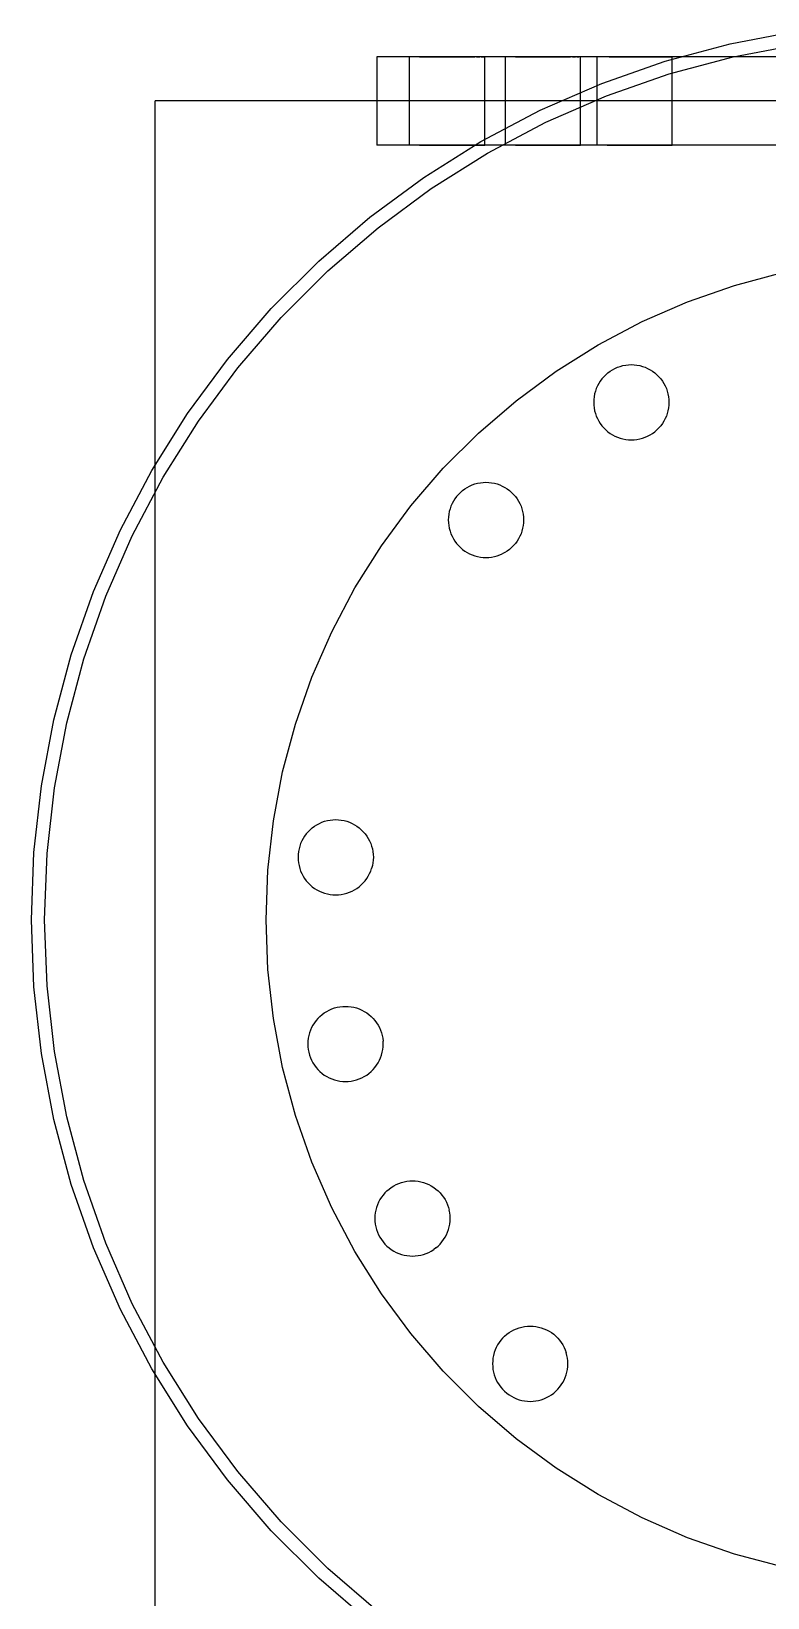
# Model space of a CAD drawing. Header units: millimetres. Extents: x -180 to 1414, y -663 to 972.
# Drawn here: x -40.6 to -7.3, y 574.4 to 645.1 of the extents above; entities that cross this region are included whole.
import ezdxf

# ---------------------------------------------------------------- set-up
doc = ezdxf.new("R2010")
doc.units = ezdxf.units.MM
doc.layers.add('FRONT', color=8, linetype='Continuous')

msp = doc.modelspace()

# ---------------------------------------------------------------- linework, layer by layer
at = {"layer": 'FRONT'}
for p, q in [((-9.034, 644.582), (-6.051, 645.147)), ((-11.967, 643.796), (-9.034, 644.582)), ((-8.901, 643.997), (-5.962, 644.553)), ((-8.901, 643.997), (-5.962, 644.553)), ((-24.93, 644), (-25, 644)), ((-25, 644), (-25, 640)), ((-24.721, 644), (-24.93, 644)), ((-24.373, 644), (-24.721, 644)), ((-23.889, 644), (-24.373, 644)), ((-23.272, 644), (-23.889, 644)), ((-23.519, 640), (-23.519, 644)), ((-23.514, 644), (-23.519, 644)), ((-23.5, 644), (-23.514, 644)), ((-23.476, 644), (-23.5, 644)), ((-23.443, 644), (-23.476, 644)), ((-23.402, 644), (-23.443, 644)), ((-23.351, 644), (-23.402, 644)), ((-23.291, 644), (-23.351, 644)), ((-23.224, 644), (-23.291, 644)), ((-22.524, 644), (-23.272, 644)), ((-23.148, 644), (-23.224, 644)), ((-23.065, 644), (-23.148, 644)), ((-23.065, 644), (-22.975, 644)), ((-22.975, 644), (-22.879, 644)), ((-22.879, 644), (-22.777, 644)), ((-22.777, 644), (-22.669, 644)), ((-22.669, 644), (-22.557, 644)), ((-22.557, 644), (-22.44, 644)), ((-21.651, 644), (-22.524, 644)), ((-22.44, 644), (-22.32, 644)), ((-22.32, 644), (-22.197, 644)), ((-22.197, 644), (-22.072, 644)), ((-22.072, 644), (-21.946, 644)), ((-21.946, 644), (-21.819, 644)), ((-21.819, 644), (-21.692, 644)), ((-21.692, 644), (-21.566, 644)), ((-20.656, 644), (-21.651, 644)), ((-21.566, 644), (-21.441, 644)), ((-21.441, 644), (-21.318, 644)), ((-21.318, 644), (-21.198, 644)), ((-21.198, 644), (-21.081, 644)), ((-21.081, 644), (-20.969, 644)), ((-20.969, 644), (-20.861, 644)), ((-20.861, 644), (-20.759, 644)), ((-20.759, 644), (-20.663, 644)), ((-20.663, 644), (-20.573, 644)), ((-19.546, 644), (-20.656, 644)), ((-20.49, 644), (-20.573, 644)), ((-20.49, 644), (-20.414, 644)), ((-20.414, 644), (-20.347, 644)), ((-20.287, 644), (-20.347, 644)), ((-20.287, 644), (-20.237, 644)), ((-20.237, 644), (-20.195, 644)), ((-20.195, 644), (-20.162, 644)), ((-20.138, 644), (-20.162, 644)), ((-20.138, 644), (-20.124, 644)), ((-20.124, 644), (-20.119, 644)), ((-20.119, 640), (-20.119, 644)), ((-18.326, 644), (-19.546, 644)), ((-19.188, 640), (-19.188, 644)), ((-19.183, 644), (-19.188, 644)), ((-19.169, 644), (-19.183, 644)), ((-19.145, 644), (-19.169, 644)), ((-19.112, 644), (-19.145, 644)), ((-19.07, 644), (-19.112, 644)), ((-19.019, 644), (-19.07, 644)), ((-18.96, 644), (-19.019, 644)), ((-18.892, 644), (-18.96, 644)), ((-18.817, 644), (-18.892, 644)), ((-18.734, 644), (-18.817, 644)), ((-18.734, 644), (-18.644, 644)), ((-18.644, 644), (-18.548, 644)), ((-18.548, 644), (-18.445, 644)), ((-18.445, 644), (-18.338, 644)), ((-18.338, 644), (-18.225, 644)), ((-17.004, 644), (-18.326, 644)), ((-18.225, 644), (-18.109, 644)), ((-18.109, 644), (-17.989, 644)), ((-17.989, 644), (-17.866, 644)), ((-17.866, 644), (-17.741, 644)), ((-17.741, 644), (-17.615, 644)), ((-17.615, 644), (-17.488, 644)), ((-17.488, 644), (-17.361, 644)), ((-17.361, 644), (-17.234, 644)), ((-17.234, 644), (-17.11, 644)), ((-17.11, 644), (-16.987, 644)), ((-15.587, 644), (-17.004, 644)), ((-16.987, 644), (-16.867, 644)), ((-16.867, 644), (-16.75, 644)), ((-16.75, 644), (-16.638, 644)), ((-16.638, 644), (-16.53, 644)), ((-16.53, 644), (-16.428, 644)), ((-16.428, 644), (-16.332, 644)), ((-16.332, 644), (-16.242, 644)), ((-16.159, 644), (-16.242, 644)), ((-16.159, 644), (-16.083, 644)), ((-16.083, 644), (-16.016, 644)), ((-15.956, 644), (-16.016, 644)), ((-15.956, 644), (-15.905, 644)), ((-15.905, 644), (-15.863, 644)), ((-15.83, 644), (-15.863, 644)), ((-15.83, 644), (-15.807, 644)), ((-15.807, 644), (-15.793, 644)), ((-15.788, 644), (-15.793, 644)), ((-15.788, 640), (-15.788, 644)), ((-14.083, 644), (-15.587, 644)), ((-15.048, 640), (-15.048, 644)), ((-15.044, 644), (-15.048, 644)), ((-15.029, 644), (-15.044, 644)), ((-15.006, 644), (-15.029, 644)), ((-14.973, 644), (-15.006, 644)), ((-14.931, 644), (-14.973, 644)), ((-14.88, 644), (-14.931, 644)), ((-14.821, 644), (-14.88, 644)), ((-14.833, 642.793), (-11.967, 643.796)), ((-14.753, 644), (-14.821, 644)), ((-14.677, 644), (-14.753, 644)), ((-14.594, 644), (-14.677, 644)), ((-14.505, 644), (-14.594, 644)), ((-14.505, 644), (-14.408, 644)), ((-14.408, 644), (-14.306, 644)), ((-14.306, 644), (-14.198, 644)), ((-14.198, 644), (-14.086, 644)), ((-14.086, 644), (-13.969, 644)), ((-12.5, 644), (-14.083, 644)), ((-13.969, 644), (-13.849, 644)), ((-13.849, 644), (-13.727, 644)), ((-13.727, 644), (-13.602, 644)), ((-13.602, 644), (-13.475, 644)), ((-13.475, 644), (-13.348, 644)), ((-13.348, 644), (-13.221, 644)), ((-13.221, 644), (-13.095, 644)), ((-13.095, 644), (-12.97, 644)), ((-12.97, 644), (-12.847, 644)), ((-12.847, 644), (-12.727, 644)), ((-12.727, 644), (-12.611, 644)), ((-12.611, 644), (-12.498, 644)), ((-10.847, 644), (-12.5, 644)), ((-12.498, 644), (-12.391, 644)), ((-12.391, 644), (-12.288, 644)), ((-12.288, 644), (-12.192, 644)), ((-12.192, 644), (-12.102, 644)), ((-12.102, 644), (-12.019, 644)), ((-12.019, 644), (-11.944, 644)), ((-11.944, 644), (-11.876, 644)), ((-11.876, 644), (-11.817, 644)), ((-11.817, 644), (-11.766, 644)), ((-11.79, 643.223), (-8.901, 643.997)), ((-11.79, 643.223), (-8.901, 643.997)), ((-11.766, 644), (-11.724, 644)), ((-11.724, 644), (-11.691, 644)), ((-11.691, 644), (-11.667, 644)), ((-11.667, 644), (-11.653, 644)), ((-11.653, 644), (-11.648, 644)), ((-11.648, 640), (-11.648, 644)), ((-9.134, 644), (-10.847, 644)), ((-7.369, 644), (-9.134, 644)), ((-5.563, 644), (-7.369, 644)), ((-17.616, 641.579), (-14.833, 642.793)), ((-14.614, 642.235), (-11.79, 643.223)), ((-14.614, 642.235), (-11.79, 643.223)), ((-17.355, 641.039), (-14.614, 642.235)), ((-17.355, 641.039), (-14.614, 642.235)), ((-34.902, 642), (-35, 642)), ((-35, 560.3), (-35, 642)), ((-34.609, 642), (-34.902, 642)), ((-34.122, 642), (-34.609, 642)), ((-33.445, 642), (-34.122, 642)), ((-32.581, 642), (-33.445, 642)), ((-31.534, 642), (-32.581, 642)), ((-30.311, 642), (-31.534, 642)), ((-28.918, 642), (-30.311, 642)), ((-27.364, 642), (-28.918, 642)), ((-25.657, 642), (-27.364, 642)), ((-23.806, 642), (-25.657, 642)), ((-21.822, 642), (-23.806, 642)), ((-19.716, 642), (-21.822, 642)), ((-20.3, 640.161), (-17.616, 641.579)), ((-17.5, 642), (-19.716, 642)), ((-15.186, 642), (-17.5, 642)), ((-12.787, 642), (-15.186, 642)), ((-10.316, 642), (-12.787, 642)), ((-7.788, 642), (-10.316, 642)), ((-5.216, 642), (-7.788, 642)), ((-20, 639.641), (-17.355, 641.039)), ((-20, 639.641), (-17.355, 641.039)), ((-24.93, 640), (-25, 640)), ((-24.721, 640), (-24.93, 640)), ((-24.373, 640), (-24.721, 640)), ((-23.889, 640), (-24.373, 640)), ((-23.272, 640), (-23.889, 640)), ((-23.514, 640), (-23.519, 640)), ((-23.5, 640), (-23.514, 640)), ((-23.476, 640), (-23.5, 640)), ((-23.443, 640), (-23.476, 640)), ((-23.402, 640), (-23.443, 640)), ((-23.351, 640), (-23.402, 640)), ((-23.291, 640), (-23.351, 640)), ((-23.224, 640), (-23.291, 640)), ((-22.524, 640), (-23.272, 640)), ((-23.148, 640), (-23.224, 640)), ((-23.065, 640), (-23.148, 640)), ((-23.065, 640), (-22.975, 640)), ((-22.975, 640), (-22.879, 640)), ((-22.879, 640), (-22.777, 640)), ((-22.871, 638.545), (-20.3, 640.161)), ((-22.777, 640), (-22.669, 640)), ((-22.669, 640), (-22.557, 640)), ((-22.557, 640), (-22.44, 640)), ((-21.651, 640), (-22.524, 640)), ((-22.44, 640), (-22.32, 640)), ((-22.32, 640), (-22.197, 640)), ((-22.197, 640), (-22.072, 640)), ((-22.072, 640), (-21.946, 640)), ((-21.946, 640), (-21.819, 640)), ((-21.819, 640), (-21.692, 640)), ((-21.692, 640), (-21.566, 640)), ((-20.656, 640), (-21.651, 640)), ((-21.566, 640), (-21.441, 640)), ((-21.441, 640), (-21.318, 640)), ((-21.318, 640), (-21.198, 640)), ((-21.198, 640), (-21.081, 640)), ((-21.081, 640), (-20.969, 640)), ((-20.969, 640), (-20.861, 640)), ((-20.861, 640), (-20.759, 640)), ((-20.759, 640), (-20.663, 640)), ((-20.663, 640), (-20.573, 640)), ((-19.546, 640), (-20.656, 640)), ((-20.573, 640), (-20.49, 640)), ((-20.49, 640), (-20.414, 640)), ((-20.414, 640), (-20.347, 640)), ((-20.347, 640), (-20.287, 640)), ((-20.287, 640), (-20.237, 640)), ((-20.237, 640), (-20.195, 640)), ((-20.195, 640), (-20.162, 640)), ((-20.162, 640), (-20.138, 640)), ((-20.138, 640), (-20.124, 640)), ((-20.124, 640), (-20.119, 640)), ((-18.326, 640), (-19.546, 640)), ((-19.183, 640), (-19.188, 640)), ((-19.169, 640), (-19.183, 640)), ((-19.145, 640), (-19.169, 640)), ((-19.112, 640), (-19.145, 640)), ((-19.07, 640), (-19.112, 640)), ((-19.019, 640), (-19.07, 640)), ((-18.96, 640), (-19.019, 640)), ((-18.892, 640), (-18.96, 640)), ((-18.817, 640), (-18.892, 640)), ((-18.734, 640), (-18.817, 640)), ((-18.734, 640), (-18.644, 640)), ((-18.644, 640), (-18.548, 640)), ((-18.548, 640), (-18.445, 640)), ((-18.445, 640), (-18.338, 640)), ((-18.338, 640), (-18.225, 640)), ((-17.004, 640), (-18.326, 640)), ((-18.225, 640), (-18.109, 640)), ((-18.109, 640), (-17.989, 640)), ((-17.989, 640), (-17.866, 640)), ((-17.866, 640), (-17.741, 640)), ((-17.741, 640), (-17.615, 640)), ((-17.615, 640), (-17.488, 640)), ((-17.488, 640), (-17.361, 640)), ((-17.361, 640), (-17.234, 640)), ((-17.234, 640), (-17.11, 640)), ((-17.11, 640), (-16.987, 640)), ((-15.587, 640), (-17.004, 640)), ((-16.987, 640), (-16.867, 640)), ((-16.867, 640), (-16.75, 640)), ((-16.75, 640), (-16.638, 640)), ((-16.638, 640), (-16.53, 640)), ((-16.53, 640), (-16.428, 640)), ((-16.428, 640), (-16.332, 640)), ((-16.332, 640), (-16.242, 640)), ((-16.242, 640), (-16.159, 640)), ((-16.159, 640), (-16.083, 640)), ((-16.083, 640), (-16.016, 640)), ((-16.016, 640), (-15.956, 640)), ((-15.956, 640), (-15.905, 640)), ((-15.905, 640), (-15.863, 640)), ((-15.863, 640), (-15.83, 640)), ((-15.83, 640), (-15.807, 640)), ((-15.807, 640), (-15.793, 640)), ((-15.793, 640), (-15.788, 640)), ((-14.083, 640), (-15.587, 640)), ((-15.044, 640), (-15.048, 640)), ((-15.029, 640), (-15.044, 640)), ((-15.006, 640), (-15.029, 640)), ((-14.973, 640), (-15.006, 640)), ((-14.931, 640), (-14.973, 640)), ((-14.88, 640), (-14.931, 640)), ((-14.821, 640), (-14.88, 640)), ((-14.753, 640), (-14.821, 640)), ((-14.677, 640), (-14.753, 640)), ((-14.594, 640), (-14.677, 640)), ((-14.594, 640), (-14.505, 640)), ((-14.505, 640), (-14.408, 640)), ((-14.408, 640), (-14.306, 640)), ((-14.306, 640), (-14.198, 640)), ((-14.198, 640), (-14.086, 640)), ((-14.086, 640), (-13.969, 640)), ((-12.5, 640), (-14.083, 640)), ((-13.969, 640), (-13.849, 640)), ((-13.849, 640), (-13.727, 640)), ((-13.727, 640), (-13.602, 640)), ((-13.602, 640), (-13.475, 640)), ((-13.475, 640), (-13.348, 640)), ((-13.348, 640), (-13.221, 640)), ((-13.221, 640), (-13.095, 640)), ((-13.095, 640), (-12.97, 640)), ((-12.97, 640), (-12.847, 640)), ((-12.847, 640), (-12.727, 640)), ((-12.727, 640), (-12.611, 640)), ((-12.611, 640), (-12.498, 640)), ((-10.847, 640), (-12.5, 640)), ((-12.498, 640), (-12.391, 640)), ((-12.391, 640), (-12.288, 640)), ((-12.288, 640), (-12.192, 640)), ((-12.192, 640), (-12.102, 640)), ((-12.102, 640), (-12.019, 640)), ((-12.019, 640), (-11.944, 640)), ((-11.944, 640), (-11.876, 640)), ((-11.876, 640), (-11.817, 640)), ((-11.817, 640), (-11.766, 640)), ((-11.766, 640), (-11.724, 640)), ((-11.724, 640), (-11.691, 640)), ((-11.691, 640), (-11.667, 640)), ((-11.667, 640), (-11.653, 640)), ((-11.653, 640), (-11.648, 640)), ((-9.134, 640), (-10.847, 640)), ((-7.369, 640), (-9.134, 640)), ((-5.563, 640), (-7.369, 640)), ((-22.533, 638.05), (-20, 639.641)), ((-22.533, 638.05), (-20, 639.641)), ((-25.314, 636.742), (-22.871, 638.545)), ((-24.94, 636.273), (-22.533, 638.05)), ((-24.94, 636.273), (-22.533, 638.05)), ((-27.615, 634.762), (-25.314, 636.742)), ((-27.207, 634.322), (-24.94, 636.273)), ((-27.207, 634.322), (-24.94, 636.273)), ((-29.762, 632.615), (-27.615, 634.762)), ((-29.322, 632.207), (-27.207, 634.322)), ((-29.322, 632.207), (-27.207, 634.322)), ((-8.843, 633.667), (-6.676, 634.248)), ((-10.96, 632.926), (-8.843, 633.667)), ((-13.017, 632.029), (-10.96, 632.926)), ((-31.742, 630.314), (-29.762, 632.615)), ((-31.273, 629.94), (-29.322, 632.207)), ((-31.273, 629.94), (-29.322, 632.207)), ((-15, 630.981), (-13.017, 632.029)), ((-16.9, 629.787), (-15, 630.981)), ((-33.545, 627.871), (-31.742, 630.314)), ((-14.121, 629.965), (-14.001, 630.007)), ((-14.001, 630.007), (-13.878, 630.04)), ((-13.878, 630.04), (-13.753, 630.064)), ((-13.753, 630.064), (-13.627, 630.078)), ((-13.627, 630.078), (-13.5, 630.083)), ((-13.5, 630.083), (-13.373, 630.078)), ((-13.373, 630.078), (-13.247, 630.064)), ((-13.247, 630.064), (-13.122, 630.04)), ((-13.122, 630.04), (-12.999, 630.007)), ((-12.999, 630.007), (-12.879, 629.965)), ((-33.05, 627.533), (-31.273, 629.94)), ((-33.05, 627.533), (-31.273, 629.94)), ((-18.705, 628.455), (-16.9, 629.787)), ((-14.905, 629.34), (-14.972, 629.233)), ((-14.829, 629.443), (-14.905, 629.34)), ((-14.746, 629.539), (-14.829, 629.443)), ((-14.746, 629.539), (-14.656, 629.629)), ((-14.656, 629.629), (-14.56, 629.712)), ((-14.56, 629.712), (-14.458, 629.787)), ((-14.458, 629.787), (-14.35, 629.855)), ((-14.35, 629.855), (-14.238, 629.914)), ((-14.238, 629.914), (-14.121, 629.965)), ((-12.879, 629.965), (-12.762, 629.914)), ((-12.762, 629.914), (-12.65, 629.855)), ((-12.65, 629.855), (-12.542, 629.787)), ((-12.542, 629.787), (-12.44, 629.712)), ((-12.44, 629.712), (-12.344, 629.629)), ((-12.344, 629.629), (-12.254, 629.539)), ((-12.254, 629.539), (-12.171, 629.443)), ((-12.171, 629.443), (-12.095, 629.34)), ((-12.095, 629.34), (-12.028, 629.233)), ((-15.181, 628.636), (-15.195, 628.51)), ((-15.157, 628.761), (-15.181, 628.636)), ((-15.124, 628.884), (-15.157, 628.761)), ((-15.082, 629.004), (-15.124, 628.884)), ((-15.032, 629.12), (-15.082, 629.004)), ((-14.972, 629.233), (-15.032, 629.12)), ((-12.028, 629.233), (-11.968, 629.12)), ((-11.968, 629.12), (-11.918, 629.004)), ((-11.918, 629.004), (-11.876, 628.884)), ((-11.876, 628.884), (-11.843, 628.761)), ((-11.843, 628.761), (-11.819, 628.636)), ((-11.819, 628.636), (-11.805, 628.51)), ((-35.161, 625.3), (-33.545, 627.871)), ((-20.405, 626.992), (-18.705, 628.455)), ((-15.195, 628.51), (-15.2, 628.383)), ((-15.2, 628.383), (-15.195, 628.256)), ((-15.195, 628.256), (-15.181, 628.129)), ((-15.181, 628.129), (-15.157, 628.004)), ((-15.157, 628.004), (-15.124, 627.882)), ((-15.124, 627.882), (-15.082, 627.762)), ((-11.876, 627.882), (-11.918, 627.762)), ((-11.843, 628.004), (-11.876, 627.882)), ((-11.819, 628.129), (-11.843, 628.004)), ((-11.805, 628.256), (-11.819, 628.129)), ((-11.805, 628.51), (-11.8, 628.383)), ((-11.8, 628.383), (-11.805, 628.256)), ((-34.641, 625), (-33.05, 627.533)), ((-34.641, 625), (-33.05, 627.533)), ((-15.082, 627.762), (-15.032, 627.645)), ((-15.032, 627.645), (-14.972, 627.533)), ((-14.972, 627.533), (-14.905, 627.425)), ((-14.905, 627.425), (-14.829, 627.323)), ((-14.829, 627.323), (-14.746, 627.226)), ((-14.746, 627.226), (-14.656, 627.136)), ((-12.254, 627.226), (-12.344, 627.136)), ((-12.171, 627.323), (-12.254, 627.226)), ((-12.095, 627.425), (-12.171, 627.323)), ((-12.028, 627.533), (-12.095, 627.425)), ((-11.968, 627.645), (-12.028, 627.533)), ((-11.918, 627.762), (-11.968, 627.645)), ((-21.992, 625.405), (-20.405, 626.992)), ((-14.656, 627.136), (-14.56, 627.054)), ((-14.56, 627.054), (-14.458, 626.978)), ((-14.458, 626.978), (-14.35, 626.91)), ((-14.35, 626.91), (-14.238, 626.851)), ((-14.238, 626.851), (-14.121, 626.8)), ((-14.121, 626.8), (-14.001, 626.758)), ((-14.001, 626.758), (-13.878, 626.725)), ((-13.878, 626.725), (-13.753, 626.702)), ((-13.753, 626.702), (-13.627, 626.687)), ((-13.627, 626.687), (-13.5, 626.683)), ((-13.5, 626.683), (-13.373, 626.687)), ((-13.373, 626.687), (-13.247, 626.702)), ((-13.247, 626.702), (-13.122, 626.725)), ((-13.122, 626.725), (-12.999, 626.758)), ((-12.999, 626.758), (-12.879, 626.8)), ((-12.879, 626.8), (-12.762, 626.851)), ((-12.762, 626.851), (-12.65, 626.91)), ((-12.65, 626.91), (-12.542, 626.978)), ((-12.542, 626.978), (-12.44, 627.054)), ((-12.344, 627.136), (-12.44, 627.054)), ((-36.579, 622.616), (-35.161, 625.3)), ((-23.455, 623.705), (-21.992, 625.405)), ((-36.039, 622.355), (-34.641, 625)), ((-36.039, 622.355), (-34.641, 625)), ((-21.311, 624.223), (-21.221, 624.313)), ((-21.221, 624.313), (-21.125, 624.396)), ((-21.125, 624.396), (-21.023, 624.471)), ((-21.023, 624.471), (-20.915, 624.539)), ((-20.915, 624.539), (-20.803, 624.598)), ((-20.803, 624.598), (-20.686, 624.649)), ((-20.686, 624.649), (-20.566, 624.691)), ((-20.566, 624.691), (-20.443, 624.724)), ((-20.443, 624.724), (-20.318, 624.748)), ((-20.318, 624.748), (-20.192, 624.762)), ((-20.192, 624.762), (-20.065, 624.767)), ((-20.065, 624.767), (-19.938, 624.762)), ((-19.938, 624.762), (-19.812, 624.748)), ((-19.812, 624.748), (-19.687, 624.724)), ((-19.687, 624.724), (-19.564, 624.691)), ((-19.564, 624.691), (-19.444, 624.649)), ((-19.444, 624.649), (-19.327, 624.598)), ((-19.327, 624.598), (-19.215, 624.539)), ((-19.215, 624.539), (-19.107, 624.471)), ((-19.107, 624.471), (-19.005, 624.396)), ((-19.005, 624.396), (-18.909, 624.313)), ((-18.909, 624.313), (-18.819, 624.223)), ((-24.787, 621.9), (-23.455, 623.705)), ((-21.647, 623.688), (-21.689, 623.568)), ((-21.597, 623.804), (-21.647, 623.688)), ((-21.537, 623.917), (-21.597, 623.804)), ((-21.47, 624.024), (-21.537, 623.917)), ((-21.394, 624.126), (-21.47, 624.024)), ((-21.311, 624.223), (-21.394, 624.126)), ((-18.819, 624.223), (-18.736, 624.126)), ((-18.736, 624.126), (-18.66, 624.024)), ((-18.66, 624.024), (-18.593, 623.917)), ((-18.593, 623.917), (-18.533, 623.804)), ((-18.533, 623.804), (-18.482, 623.688)), ((-18.482, 623.688), (-18.44, 623.568)), ((-21.76, 623.194), (-21.765, 623.067)), ((-21.765, 623.067), (-21.76, 622.94)), ((-21.746, 623.32), (-21.76, 623.194)), ((-21.76, 622.94), (-21.746, 622.813)), ((-21.722, 623.445), (-21.746, 623.32)), ((-21.689, 623.568), (-21.722, 623.445)), ((-18.44, 623.568), (-18.408, 623.445)), ((-18.408, 623.445), (-18.384, 623.32)), ((-18.384, 623.32), (-18.37, 623.194)), ((-18.37, 622.94), (-18.384, 622.813)), ((-18.37, 623.194), (-18.365, 623.067)), ((-18.365, 623.067), (-18.37, 622.94)), ((-37.793, 619.833), (-36.579, 622.616)), ((-37.235, 619.614), (-36.039, 622.355)), ((-37.235, 619.614), (-36.039, 622.355)), ((-21.746, 622.813), (-21.722, 622.688)), ((-21.722, 622.688), (-21.689, 622.565)), ((-21.689, 622.565), (-21.647, 622.445)), ((-21.647, 622.445), (-21.597, 622.329)), ((-21.597, 622.329), (-21.537, 622.217)), ((-21.537, 622.217), (-21.47, 622.109)), ((-18.593, 622.217), (-18.66, 622.109)), ((-18.533, 622.329), (-18.593, 622.217)), ((-18.482, 622.445), (-18.533, 622.329)), ((-18.44, 622.565), (-18.482, 622.445)), ((-18.408, 622.688), (-18.44, 622.565)), ((-18.384, 622.813), (-18.408, 622.688)), ((-25.981, 620), (-24.787, 621.9)), ((-21.47, 622.109), (-21.394, 622.007)), ((-21.394, 622.007), (-21.311, 621.91)), ((-21.311, 621.91), (-21.221, 621.82)), ((-21.221, 621.82), (-21.125, 621.737)), ((-21.125, 621.737), (-21.023, 621.662)), ((-21.023, 621.662), (-20.915, 621.594)), ((-20.915, 621.594), (-20.803, 621.535)), ((-20.803, 621.535), (-20.686, 621.484)), ((-20.686, 621.484), (-20.566, 621.442)), ((-19.564, 621.442), (-19.444, 621.484)), ((-19.444, 621.484), (-19.327, 621.535)), ((-19.215, 621.594), (-19.327, 621.535)), ((-19.107, 621.662), (-19.215, 621.594)), ((-19.005, 621.737), (-19.107, 621.662)), ((-18.909, 621.82), (-19.005, 621.737)), ((-18.819, 621.91), (-18.909, 621.82)), ((-18.736, 622.007), (-18.819, 621.91)), ((-18.66, 622.109), (-18.736, 622.007)), ((-20.566, 621.442), (-20.443, 621.409)), ((-20.443, 621.409), (-20.318, 621.385)), ((-20.318, 621.385), (-20.192, 621.371)), ((-20.192, 621.371), (-20.065, 621.367)), ((-20.065, 621.367), (-19.938, 621.371)), ((-19.938, 621.371), (-19.812, 621.385)), ((-19.812, 621.385), (-19.687, 621.409)), ((-19.687, 621.409), (-19.564, 621.442)), ((-38.796, 616.967), (-37.793, 619.833)), ((-38.223, 616.79), (-37.235, 619.614)), ((-38.223, 616.79), (-37.235, 619.614)), ((-27.029, 618.017), (-25.981, 620)), ((-27.926, 615.96), (-27.029, 618.017)), ((-39.582, 614.034), (-38.796, 616.967)), ((-38.997, 613.901), (-38.223, 616.79)), ((-38.997, 613.901), (-38.223, 616.79)), ((-28.667, 613.843), (-27.926, 615.96)), ((-40.147, 611.051), (-39.582, 614.034)), ((-39.553, 610.962), (-38.997, 613.901)), ((-39.553, 610.962), (-38.997, 613.901)), ((-29.248, 611.676), (-28.667, 613.843)), ((-29.665, 609.471), (-29.248, 611.676)), ((-40.486, 608.034), (-40.147, 611.051)), ((-39.888, 607.989), (-39.553, 610.962)), ((-39.888, 607.989), (-39.553, 610.962)), ((-29.916, 607.242), (-29.665, 609.471)), ((-27.473, 609.405), (-27.353, 609.447)), ((-27.353, 609.447), (-27.23, 609.48)), ((-27.23, 609.48), (-27.105, 609.503)), ((-27.105, 609.503), (-26.979, 609.518)), ((-26.979, 609.518), (-26.852, 609.522)), ((-26.852, 609.522), (-26.725, 609.518)), ((-26.725, 609.518), (-26.599, 609.503)), ((-26.599, 609.503), (-26.474, 609.48)), ((-26.474, 609.48), (-26.351, 609.447)), ((-26.351, 609.447), (-26.231, 609.405)), ((-28.257, 608.78), (-28.324, 608.672)), ((-28.181, 608.882), (-28.257, 608.78)), ((-28.098, 608.979), (-28.181, 608.882)), ((-28.098, 608.979), (-28.008, 609.068)), ((-28.008, 609.068), (-27.912, 609.151)), ((-27.912, 609.151), (-27.81, 609.227)), ((-27.81, 609.227), (-27.702, 609.294)), ((-27.702, 609.294), (-27.59, 609.354)), ((-27.59, 609.354), (-27.473, 609.405)), ((-26.231, 609.405), (-26.114, 609.354)), ((-26.114, 609.354), (-26.002, 609.294)), ((-26.002, 609.294), (-25.894, 609.227)), ((-25.894, 609.227), (-25.792, 609.151)), ((-25.792, 609.151), (-25.696, 609.068)), ((-25.696, 609.068), (-25.606, 608.979)), ((-25.606, 608.979), (-25.523, 608.882)), ((-25.523, 608.882), (-25.447, 608.78)), ((-25.447, 608.78), (-25.38, 608.672)), ((-40.6, 605), (-40.486, 608.034)), ((-28.533, 608.076), (-28.547, 607.949)), ((-28.509, 608.201), (-28.533, 608.076)), ((-28.477, 608.323), (-28.509, 608.201)), ((-28.435, 608.443), (-28.477, 608.323)), ((-28.384, 608.56), (-28.435, 608.443)), ((-28.324, 608.672), (-28.384, 608.56)), ((-25.38, 608.672), (-25.32, 608.56)), ((-25.32, 608.56), (-25.27, 608.443)), ((-25.27, 608.443), (-25.228, 608.323)), ((-25.228, 608.323), (-25.195, 608.201)), ((-25.195, 608.201), (-25.171, 608.076)), ((-25.171, 608.076), (-25.157, 607.949)), ((-40, 605), (-39.888, 607.989)), ((-40, 605), (-39.888, 607.989)), ((-28.547, 607.949), (-28.552, 607.822)), ((-28.552, 607.822), (-28.547, 607.695)), ((-28.547, 607.695), (-28.533, 607.569)), ((-28.533, 607.569), (-28.509, 607.444)), ((-28.509, 607.444), (-28.477, 607.321)), ((-28.477, 607.321), (-28.435, 607.201)), ((-25.27, 607.201), (-25.228, 607.321)), ((-25.195, 607.444), (-25.228, 607.321)), ((-25.171, 607.569), (-25.195, 607.444)), ((-25.157, 607.695), (-25.171, 607.569)), ((-25.157, 607.949), (-25.152, 607.822)), ((-25.152, 607.822), (-25.157, 607.695)), ((-30, 605), (-29.916, 607.242)), ((-28.435, 607.201), (-28.384, 607.085)), ((-28.384, 607.085), (-28.324, 606.972)), ((-28.324, 606.972), (-28.257, 606.865)), ((-28.257, 606.865), (-28.181, 606.762)), ((-28.181, 606.762), (-28.098, 606.666)), ((-28.098, 606.666), (-28.008, 606.576)), ((-25.696, 606.576), (-25.606, 606.666)), ((-25.606, 606.666), (-25.523, 606.762)), ((-25.523, 606.762), (-25.447, 606.865)), ((-25.447, 606.865), (-25.38, 606.972)), ((-25.38, 606.972), (-25.32, 607.085)), ((-25.32, 607.085), (-25.27, 607.201)), ((-28.008, 606.576), (-27.912, 606.493)), ((-27.912, 606.493), (-27.81, 606.418)), ((-27.81, 606.418), (-27.702, 606.35)), ((-27.702, 606.35), (-27.59, 606.291)), ((-27.59, 606.291), (-27.473, 606.24)), ((-27.473, 606.24), (-27.353, 606.198)), ((-27.353, 606.198), (-27.23, 606.165)), ((-27.23, 606.165), (-27.105, 606.141)), ((-27.105, 606.141), (-26.979, 606.127)), ((-26.979, 606.127), (-26.852, 606.122)), ((-26.852, 606.122), (-26.725, 606.127)), ((-26.725, 606.127), (-26.599, 606.141)), ((-26.599, 606.141), (-26.474, 606.165)), ((-26.474, 606.165), (-26.351, 606.198)), ((-26.351, 606.198), (-26.231, 606.24)), ((-26.231, 606.24), (-26.114, 606.291)), ((-26.114, 606.291), (-26.002, 606.35)), ((-26.002, 606.35), (-25.894, 606.418)), ((-25.894, 606.418), (-25.792, 606.493)), ((-25.792, 606.493), (-25.696, 606.576)), ((-40.486, 601.966), (-40.6, 605)), ((-39.888, 602.011), (-40, 605)), ((-39.888, 602.011), (-40, 605)), ((-29.916, 602.758), (-30, 605)), ((-29.665, 600.529), (-29.916, 602.758)), ((-40.147, 598.949), (-40.486, 601.966)), ((-39.553, 599.038), (-39.888, 602.011)), ((-39.553, 599.038), (-39.888, 602.011)), ((-27.148, 600.918), (-27.031, 600.969)), ((-27.031, 600.969), (-26.911, 601.011)), ((-26.911, 601.011), (-26.788, 601.044)), ((-26.788, 601.044), (-26.663, 601.067)), ((-26.663, 601.067), (-26.537, 601.082)), ((-26.537, 601.082), (-26.41, 601.086)), ((-26.41, 601.086), (-26.283, 601.082)), ((-26.283, 601.082), (-26.157, 601.067)), ((-26.157, 601.067), (-26.032, 601.044)), ((-26.032, 601.044), (-25.909, 601.011)), ((-25.909, 601.011), (-25.789, 600.969)), ((-25.789, 600.969), (-25.672, 600.918)), ((-29.248, 598.324), (-29.665, 600.529)), ((-27.815, 600.344), (-27.882, 600.236)), ((-27.739, 600.446), (-27.815, 600.344)), ((-27.656, 600.543), (-27.739, 600.446)), ((-27.566, 600.633), (-27.656, 600.543)), ((-27.566, 600.633), (-27.47, 600.716)), ((-27.47, 600.716), (-27.368, 600.791)), ((-27.368, 600.791), (-27.26, 600.859)), ((-27.26, 600.859), (-27.148, 600.918)), ((-25.672, 600.918), (-25.56, 600.859)), ((-25.56, 600.859), (-25.452, 600.791)), ((-25.452, 600.791), (-25.35, 600.716)), ((-25.35, 600.716), (-25.254, 600.633)), ((-25.254, 600.633), (-25.164, 600.543)), ((-25.164, 600.543), (-25.081, 600.446)), ((-25.081, 600.446), (-25.005, 600.344)), ((-25.005, 600.344), (-24.938, 600.236)), ((-28.091, 599.64), (-28.105, 599.513)), ((-28.067, 599.765), (-28.091, 599.64)), ((-28.034, 599.887), (-28.067, 599.765)), ((-27.992, 600.007), (-28.034, 599.887)), ((-27.942, 600.124), (-27.992, 600.007)), ((-27.882, 600.236), (-27.942, 600.124)), ((-24.938, 600.236), (-24.878, 600.124)), ((-24.878, 600.124), (-24.827, 600.007)), ((-24.827, 600.007), (-24.786, 599.887)), ((-24.786, 599.887), (-24.753, 599.765)), ((-24.753, 599.765), (-24.729, 599.64)), ((-24.729, 599.64), (-24.715, 599.513)), ((-39.582, 595.966), (-40.147, 598.949)), ((-38.997, 596.099), (-39.553, 599.038)), ((-38.997, 596.099), (-39.553, 599.038)), ((-28.105, 599.513), (-28.11, 599.386)), ((-28.11, 599.386), (-28.105, 599.259)), ((-28.105, 599.259), (-28.091, 599.133)), ((-28.091, 599.133), (-28.067, 599.008)), ((-28.067, 599.008), (-28.034, 598.885)), ((-28.034, 598.885), (-27.992, 598.765)), ((-24.827, 598.765), (-24.786, 598.885)), ((-24.786, 598.885), (-24.753, 599.008)), ((-24.753, 599.008), (-24.729, 599.133)), ((-24.729, 599.133), (-24.715, 599.259)), ((-24.71, 599.386), (-24.715, 599.513)), ((-24.715, 599.259), (-24.71, 599.386)), ((-28.667, 596.157), (-29.248, 598.324)), ((-27.992, 598.765), (-27.942, 598.649)), ((-27.942, 598.649), (-27.882, 598.536)), ((-27.882, 598.536), (-27.815, 598.429)), ((-27.815, 598.429), (-27.739, 598.326)), ((-27.739, 598.326), (-27.656, 598.23)), ((-27.656, 598.23), (-27.566, 598.14)), ((-27.566, 598.14), (-27.47, 598.057)), ((-25.35, 598.057), (-25.254, 598.14)), ((-25.254, 598.14), (-25.164, 598.23)), ((-25.164, 598.23), (-25.081, 598.326)), ((-25.081, 598.326), (-25.005, 598.429)), ((-25.005, 598.429), (-24.938, 598.536)), ((-24.938, 598.536), (-24.878, 598.649)), ((-24.878, 598.649), (-24.827, 598.765)), ((-27.47, 598.057), (-27.368, 597.982)), ((-27.368, 597.982), (-27.26, 597.914)), ((-27.26, 597.914), (-27.148, 597.855)), ((-27.148, 597.855), (-27.031, 597.804)), ((-27.031, 597.804), (-26.911, 597.762)), ((-26.911, 597.762), (-26.788, 597.729)), ((-26.788, 597.729), (-26.663, 597.705)), ((-26.663, 597.705), (-26.537, 597.691)), ((-26.537, 597.691), (-26.41, 597.686)), ((-26.41, 597.686), (-26.283, 597.691)), ((-26.283, 597.691), (-26.157, 597.705)), ((-26.157, 597.705), (-26.032, 597.729)), ((-26.032, 597.729), (-25.909, 597.762)), ((-25.909, 597.762), (-25.789, 597.804)), ((-25.789, 597.804), (-25.672, 597.855)), ((-25.672, 597.855), (-25.56, 597.914)), ((-25.56, 597.914), (-25.452, 597.982)), ((-25.452, 597.982), (-25.35, 598.057)), ((-38.223, 593.21), (-38.997, 596.099)), ((-38.223, 593.21), (-38.997, 596.099)), ((-27.926, 594.04), (-28.667, 596.157)), ((-38.796, 593.033), (-39.582, 595.966)), ((-27.029, 591.983), (-27.926, 594.04)), ((-37.235, 590.386), (-38.223, 593.21)), ((-37.235, 590.386), (-38.223, 593.21)), ((-23.761, 593.157), (-23.636, 593.181)), ((-23.636, 593.181), (-23.51, 593.195)), ((-23.51, 593.195), (-23.383, 593.2)), ((-23.383, 593.2), (-23.256, 593.195)), ((-23.256, 593.195), (-23.129, 593.181)), ((-23.129, 593.181), (-23.004, 593.157)), ((-37.793, 590.167), (-38.796, 593.033)), ((-24.787, 592.458), (-24.855, 592.35)), ((-24.712, 592.56), (-24.787, 592.458)), ((-24.629, 592.656), (-24.712, 592.56)), ((-24.629, 592.656), (-24.539, 592.746)), ((-24.539, 592.746), (-24.443, 592.829)), ((-24.443, 592.829), (-24.34, 592.905)), ((-24.34, 592.905), (-24.233, 592.972)), ((-24.233, 592.972), (-24.12, 593.032)), ((-24.12, 593.032), (-24.004, 593.082)), ((-24.004, 593.082), (-23.884, 593.124)), ((-23.884, 593.124), (-23.761, 593.157)), ((-23.004, 593.157), (-22.882, 593.124)), ((-22.882, 593.124), (-22.762, 593.082)), ((-22.762, 593.082), (-22.645, 593.032)), ((-22.645, 593.032), (-22.533, 592.972)), ((-22.533, 592.972), (-22.425, 592.905)), ((-22.425, 592.905), (-22.323, 592.829)), ((-22.323, 592.829), (-22.226, 592.746)), ((-22.226, 592.746), (-22.136, 592.656)), ((-22.136, 592.656), (-22.054, 592.56)), ((-22.054, 592.56), (-21.978, 592.458)), ((-21.978, 592.458), (-21.91, 592.35)), ((-25.981, 590), (-27.029, 591.983)), ((-25.064, 591.753), (-25.078, 591.627)), ((-25.04, 591.878), (-25.064, 591.753)), ((-25.007, 592.001), (-25.04, 591.878)), ((-24.965, 592.121), (-25.007, 592.001)), ((-24.914, 592.238), (-24.965, 592.121)), ((-24.855, 592.35), (-24.914, 592.238)), ((-21.91, 592.35), (-21.851, 592.238)), ((-21.851, 592.238), (-21.8, 592.121)), ((-21.8, 592.121), (-21.758, 592.001)), ((-21.758, 592.001), (-21.725, 591.878)), ((-21.702, 591.753), (-21.725, 591.878)), ((-21.687, 591.627), (-21.702, 591.753)), ((-25.078, 591.627), (-25.083, 591.5)), ((-25.083, 591.5), (-25.078, 591.373)), ((-25.078, 591.373), (-25.064, 591.247)), ((-25.064, 591.247), (-25.04, 591.122)), ((-25.04, 591.122), (-25.007, 590.999)), ((-21.758, 590.999), (-21.725, 591.122)), ((-21.725, 591.122), (-21.702, 591.247)), ((-21.702, 591.247), (-21.687, 591.373)), ((-21.683, 591.5), (-21.687, 591.627)), ((-21.687, 591.373), (-21.683, 591.5)), ((-36.039, 587.645), (-37.235, 590.386)), ((-36.039, 587.645), (-37.235, 590.386)), ((-25.007, 590.999), (-24.965, 590.879)), ((-24.965, 590.879), (-24.914, 590.762)), ((-24.914, 590.762), (-24.855, 590.65)), ((-24.855, 590.65), (-24.787, 590.542)), ((-24.787, 590.542), (-24.712, 590.44)), ((-24.712, 590.44), (-24.629, 590.344)), ((-24.629, 590.344), (-24.539, 590.254)), ((-22.226, 590.254), (-22.136, 590.344)), ((-22.136, 590.344), (-22.054, 590.44)), ((-22.054, 590.44), (-21.978, 590.542)), ((-21.978, 590.542), (-21.91, 590.65)), ((-21.91, 590.65), (-21.851, 590.762)), ((-21.851, 590.762), (-21.8, 590.879)), ((-21.8, 590.879), (-21.758, 590.999)), ((-36.579, 587.384), (-37.793, 590.167)), ((-24.787, 588.1), (-25.981, 590)), ((-24.539, 590.254), (-24.443, 590.171)), ((-24.443, 590.171), (-24.34, 590.095)), ((-24.34, 590.095), (-24.233, 590.028)), ((-24.233, 590.028), (-24.12, 589.968)), ((-24.12, 589.968), (-24.004, 589.918)), ((-24.004, 589.918), (-23.884, 589.876)), ((-23.884, 589.876), (-23.761, 589.843)), ((-23.761, 589.843), (-23.636, 589.819)), ((-23.636, 589.819), (-23.51, 589.805)), ((-23.51, 589.805), (-23.383, 589.8)), ((-23.383, 589.8), (-23.256, 589.805)), ((-23.256, 589.805), (-23.129, 589.819)), ((-23.129, 589.819), (-23.004, 589.843)), ((-23.004, 589.843), (-22.882, 589.876)), ((-22.882, 589.876), (-22.762, 589.918)), ((-22.762, 589.918), (-22.645, 589.968)), ((-22.645, 589.968), (-22.533, 590.028)), ((-22.533, 590.028), (-22.425, 590.095)), ((-22.323, 590.171), (-22.425, 590.095)), ((-22.323, 590.171), (-22.226, 590.254)), ((-34.641, 585), (-36.039, 587.645)), ((-34.641, 585), (-36.039, 587.645)), ((-23.455, 586.295), (-24.787, 588.1)), ((-35.161, 584.7), (-36.579, 587.384)), ((-21.992, 584.595), (-23.455, 586.295)), ((-19.313, 586.091), (-19.396, 585.995)), ((-19.223, 586.181), (-19.313, 586.091)), ((-19.223, 586.181), (-19.126, 586.264)), ((-19.126, 586.264), (-19.024, 586.34)), ((-19.024, 586.34), (-18.917, 586.407)), ((-18.917, 586.407), (-18.804, 586.467)), ((-18.804, 586.467), (-18.688, 586.518)), ((-18.688, 586.518), (-18.568, 586.56)), ((-18.568, 586.56), (-18.445, 586.592)), ((-18.445, 586.592), (-18.32, 586.616)), ((-18.32, 586.616), (-18.194, 586.63)), ((-18.194, 586.63), (-18.067, 586.635)), ((-18.067, 586.635), (-17.939, 586.63)), ((-17.939, 586.63), (-17.813, 586.616)), ((-17.813, 586.616), (-17.688, 586.592)), ((-17.688, 586.592), (-17.565, 586.56)), ((-17.565, 586.56), (-17.445, 586.518)), ((-17.445, 586.518), (-17.329, 586.467)), ((-17.329, 586.467), (-17.217, 586.407)), ((-17.217, 586.407), (-17.109, 586.34)), ((-17.109, 586.34), (-17.007, 586.264)), ((-17.007, 586.264), (-16.91, 586.181)), ((-16.91, 586.181), (-16.82, 586.091)), ((-16.82, 586.091), (-16.737, 585.995)), ((-19.691, 585.436), (-19.724, 585.313)), ((-19.649, 585.556), (-19.691, 585.436)), ((-19.598, 585.673), (-19.649, 585.556)), ((-19.539, 585.785), (-19.598, 585.673)), ((-19.471, 585.893), (-19.539, 585.785)), ((-19.396, 585.995), (-19.471, 585.893)), ((-16.737, 585.995), (-16.662, 585.893)), ((-16.662, 585.893), (-16.594, 585.785)), ((-16.594, 585.785), (-16.535, 585.673)), ((-16.535, 585.673), (-16.484, 585.556)), ((-16.484, 585.556), (-16.442, 585.436)), ((-16.409, 585.313), (-16.442, 585.436)), ((-33.545, 582.129), (-35.161, 584.7)), ((-33.05, 582.467), (-34.641, 585)), ((-33.05, 582.467), (-34.641, 585)), ((-19.762, 585.062), (-19.767, 584.935)), ((-19.767, 584.935), (-19.762, 584.808)), ((-19.748, 585.188), (-19.762, 585.062)), ((-19.762, 584.808), (-19.748, 584.682)), ((-19.724, 585.313), (-19.748, 585.188)), ((-19.748, 584.682), (-19.724, 584.557)), ((-16.386, 585.188), (-16.409, 585.313)), ((-16.409, 584.557), (-16.386, 584.682)), ((-16.371, 585.062), (-16.386, 585.188)), ((-16.386, 584.682), (-16.371, 584.808)), ((-16.367, 584.935), (-16.371, 585.062)), ((-16.371, 584.808), (-16.367, 584.935)), ((-20.405, 583.008), (-21.992, 584.595)), ((-19.724, 584.557), (-19.691, 584.434)), ((-19.691, 584.434), (-19.649, 584.314)), ((-19.649, 584.314), (-19.598, 584.198)), ((-19.598, 584.198), (-19.539, 584.085)), ((-19.539, 584.085), (-19.471, 583.977)), ((-19.471, 583.977), (-19.396, 583.875)), ((-16.737, 583.875), (-16.662, 583.977)), ((-16.662, 583.977), (-16.594, 584.085)), ((-16.594, 584.085), (-16.535, 584.198)), ((-16.535, 584.198), (-16.484, 584.314)), ((-16.484, 584.314), (-16.442, 584.434)), ((-16.442, 584.434), (-16.409, 584.557)), ((-19.396, 583.875), (-19.313, 583.779)), ((-19.313, 583.779), (-19.223, 583.689)), ((-19.223, 583.689), (-19.126, 583.606)), ((-19.126, 583.606), (-19.024, 583.53)), ((-19.024, 583.53), (-18.917, 583.463)), ((-18.917, 583.463), (-18.804, 583.403)), ((-18.804, 583.403), (-18.688, 583.353)), ((-18.688, 583.353), (-18.568, 583.311)), ((-18.568, 583.311), (-18.445, 583.278)), ((-18.445, 583.278), (-18.32, 583.254)), ((-18.32, 583.254), (-18.194, 583.24)), ((-17.939, 583.24), (-17.813, 583.254)), ((-17.813, 583.254), (-17.688, 583.278)), ((-17.688, 583.278), (-17.565, 583.311)), ((-17.565, 583.311), (-17.445, 583.353)), ((-17.445, 583.353), (-17.329, 583.403)), ((-17.329, 583.403), (-17.217, 583.463)), ((-17.217, 583.463), (-17.109, 583.53)), ((-17.109, 583.53), (-17.007, 583.606)), ((-17.007, 583.606), (-16.91, 583.689)), ((-16.91, 583.689), (-16.82, 583.779)), ((-16.82, 583.779), (-16.737, 583.875)), ((-18.705, 581.545), (-20.405, 583.008)), ((-18.194, 583.24), (-18.067, 583.235)), ((-18.067, 583.235), (-17.939, 583.24)), ((-31.742, 579.686), (-33.545, 582.129)), ((-31.273, 580.06), (-33.05, 582.467)), ((-31.273, 580.06), (-33.05, 582.467)), ((-16.9, 580.213), (-18.705, 581.545)), ((-29.322, 577.793), (-31.273, 580.06)), ((-29.322, 577.793), (-31.273, 580.06)), ((-15, 579.019), (-16.9, 580.213)), ((-29.762, 577.385), (-31.742, 579.686)), ((-13.017, 577.971), (-15, 579.019)), ((-27.207, 575.678), (-29.322, 577.793)), ((-27.207, 575.678), (-29.322, 577.793)), ((-10.96, 577.074), (-13.017, 577.971)), ((-27.615, 575.238), (-29.762, 577.385)), ((-8.843, 576.333), (-10.96, 577.074)), ((-6.676, 575.752), (-8.843, 576.333)), ((-24.94, 573.727), (-27.207, 575.678)), ((-24.94, 573.727), (-27.207, 575.678)), ((-25.314, 573.258), (-27.615, 575.238))]:
    msp.add_line(p, q, dxfattribs=at)

doc.saveas('drawing.dxf')
